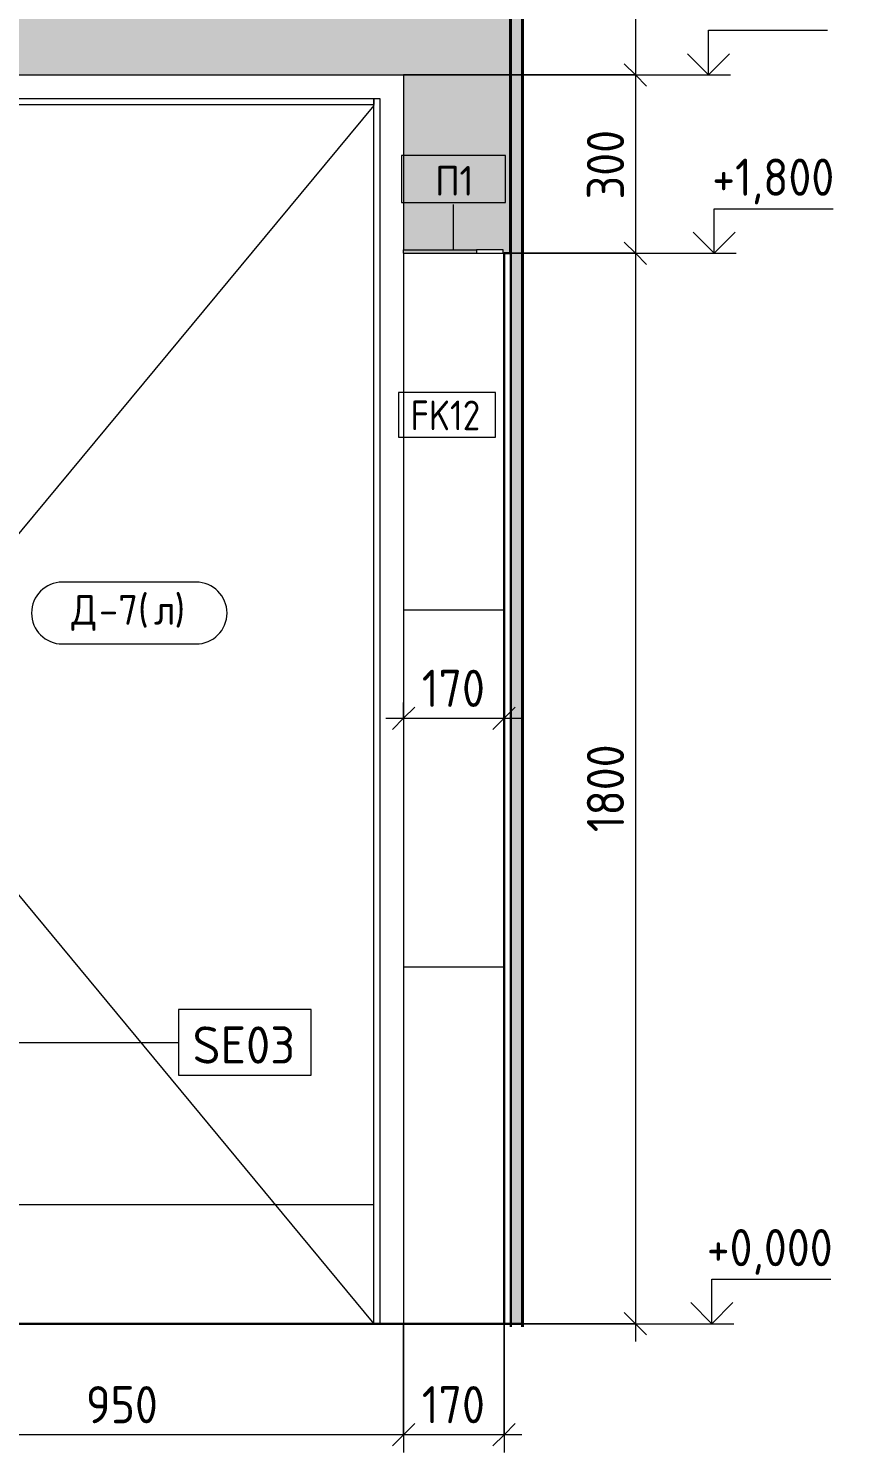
# Model space of a CAD drawing. Header units: millimetres. Extents: x 0 to 102275, y -2706 to 7916.
# Drawn here: x 74570 to 75981, y -217 to 2178 of the extents above; entities that cross this region are included whole.
import ezdxf

# ---------------------------------------------------------------- set-up
doc = ezdxf.new("R2010")
doc.units = ezdxf.units.MM
for name, color, linetype, lineweight in [('A-ANNO-DIMS', 7, 'Continuous', 9), ('A-ANNO-DIMS-25', 7, 'Continuous', 9), ('A-DOOR', 7, 'Continuous', 9), ('A-DOOR-FRAM-1', 7, 'Continuous', 9), ('A-DOOR-IDEN', 7, 'Continuous', 9), ('A-FLOR-HRAL-IDEN', 7, 'Continuous', 9), ('A-WALL-IDEN', 7, 'Continuous', 9), ('A-WALL-PATT', 7, 'Continuous', 9), ('G-ANNO-DIMS', 7, 'Continuous', 9), ('G-ANNO-DIMS-1', 7, 'Continuous', 20), ('I-WALL', 7, 'Continuous', 9), ('P-SANR-FIXT-IDEN', 7, 'Continuous', 9), ('Ограждение', 7, 'Continuous', 9), ('Поручни', 7, 'Continuous', 9)]:
    doc.layers.add(name, color=color, linetype=linetype, lineweight=lineweight)
for name, color, linetype, lineweight, true_color in [('A-FLOR-FNSH-2', 7, 'Continuous', 30, 0x3c3c3c), ('A-WALL-4', 7, 'Continuous', 40, 0x3c3c3c), ('A-WALL-5', 7, 'Continuous', 30, 0x3c3c3c), ('A-WALL-FNSH-3', 7, 'Continuous', 30, 0x3c3c3c), ('I-WALL-1', 7, 'Continuous', 9, 0x787878)]:
    doc.layers.add(name, color=color, linetype=linetype, lineweight=lineweight, true_color=true_color)
doc.styles.add('GOST Common_1', font='GOST_Common.ttf', dxfattribs={"width": 0.9, "height": 50})
doc.styles.add('GOST Common_2', font='GOST_Common.ttf', dxfattribs={"height": 50})
doc.styles.add('GOST Common_3', font='GOST_Common.ttf', dxfattribs={"height": 62.5})
doc.styles.add('ISOCPEUR_1', font='isocpeur.ttf', dxfattribs={"width": 0.9, "height": 62.5})
doc.dimstyles.new('ISO-2_5_0_9К_БОЛЬШОЙ_округление', dxfattribs={"dimscale": 304.8, "dimtxt": 62.248823, "dimasz": 0.123031, "dimexe": 0.098425, "dimexo": 0, "dimgap": 0, "dimtad": 1, "dimdec": 0, "dimrnd": 10, "dimzin": 0, "dimdsep": 46, "dimtxsty": 'ISOCPEUR_1', "dimblk1": 'OBLIQUE', "dimblk2": 'OBLIQUE', "dimsah": 1, "dimcen": 0.09, "dimdle": 0.098425, "dimazin": 0, "dimtfac": 1, "dimtdec": 4, "dimtix": 1, "dimtmove": 0, "dimatfit": 3, "dimfxl": 1, "dimtvp": 1, "dimtolj": 1, "dimtzin": 0, "dimarcsym": 2})

# ---------------------------------------------------------------- blocks, each defined once
blk = doc.blocks.new('110_Дверь_СКБ_1Ст_Внутренняя1 - Д-7_л__950x2100h_Туалет-21784696-Развертка 1_15-1')
at = {"layer": 'A-DOOR'}
for p, q in [((71610, 2048.3), (70852.5, 1136.4)), ((70827.5, 1150), (70827.5, 850)), ((70852.5, 850), (70852.5, 1150)), ((70827.5, 1106.3), (70760, 1025)), ((70760, 1025), (70827.5, 943.6)), ((70852.5, 913.5), (71610, 0)), ((71610, 200), (70760, 200))]:
    blk.add_line(p, q, dxfattribs=at)
for centre, start, end in [((70840, 1150), 0, 180), ((70840, 850), 180, 360)]:
    blk.add_arc(centre, 12.5, start, end, dxfattribs=at)
at = {"layer": 'A-DOOR-FRAM-1'}
for p, q in [((70750, 700), (70750, 2060)), ((70750, 2060), (71620, 2060)), ((70760, 2050), (70760, 2060)), ((70760, 2060), (70760, 700)), ((71610, 2060), (71610, 2050)), ((71610, 0), (71610, 2060)), ((71620, 2060), (71620, 0)), ((70760, 2050), (71610, 2050)), ((70750, 565), (70750, 700)), ((70760, 700), (70760, 565)), ((70750, 535), (70750, 565)), ((70760, 565), (70760, 535)), ((70750, 250), (70750, 535)), ((70760, 535), (70760, 250)), ((70750, 22.2), (70750, 250)), ((70760, 250), (70760, 19.6))]:
    blk.add_line(p, q, dxfattribs=at)
blk = doc.blocks.new('Ограждение - Ограждение-30319708-Развертка 1_15-1')
at = {"layer": 'Ограждение'}
blk.add_hatch(color=256, dxfattribs=at).paths.add_polyline_path([(71686.9, 1800), (71782.5, 1800), (71782.5, 1806), (71660, 1806), (71660, 1800)])
at = {"layer": 'Поручни'}
for p, q in [((71660, 1806), (71782.5, 1806)), ((71660, 1800), (71660, 1806)), ((71660, 1800), (71782.5, 1800)), ((71827.5, 1806), (71782.5, 1806)), ((71782.5, 1806), (71782.5, 1800)), ((71782.5, 1800), (71827.5, 1800)), ((71827.5, 1800), (71827.5, 1806))]:
    blk.add_line(p, q, dxfattribs=at)
blk = doc.blocks.new('DIMBLOCK6-Развертка 1_15-1')
at = {"layer": 'A-ANNO-DIMS-25'}
for p, q in [((75201.1, 1044.6), (75201.1, 988)), ((75201.1, 1018), (75201.1, 1044.6)), ((75370.1, 1044.6), (75370.1, 988)), ((75370.1, 1018), (75370.1, 1044.6)), ((75171.1, 1018), (75400.1, 1018))]:
    blk.add_line(p, q, dxfattribs=at)
at = {"layer": 'A-ANNO-DIMS-25', "lineweight": 20}
for p, q in [((75201.1, 1018), (75219.8, 1036.8)), ((75370.1, 1018), (75388.8, 1036.8)), ((75201.1, 1018), (75182.3, 999.3)), ((75370.1, 1018), (75351.3, 999.3))]:
    blk.add_line(p, q, dxfattribs=at)
at = {"layer": 'A-ANNO-DIMS-25', "color": 0, "insert": (75231.7, 1099.7), "char_height": 62.5, "width": 129.286, "attachment_point": 1, "line_spacing_factor": 1.149209, "style": 'ISOCPEUR_1'}
blk.add_mtext('170', dxfattribs=at)
blk = doc.blocks.new('_Oblique')
at = {"color": 0, "linetype": 'ByBlock', "lineweight": -2}
blk.add_line((-0.5, -0.5), (0.5, 0.5), dxfattribs=at)
blk = doc.blocks.new('DIMBLOCK7-Развертка 1_15-1')
at = {"layer": 'A-ANNO-DIMS-25'}
for p, q in [((75201.1, 0), (75201.1, -216.6)), ((75201.1, -186.6), (75201.1, 0)), ((75370.1, 0), (75370.1, -216.6)), ((75370.1, -186.6), (75370.1, 0)), ((75400.1, -186.6), (75201.1, -186.6))]:
    blk.add_line(p, q, dxfattribs=at)
at = {"layer": 'A-ANNO-DIMS-25', "lineweight": 20}
for p, q in [((75201.1, -186.6), (75182.3, -205.3)), ((75201.1, -186.6), (75219.8, -167.8)), ((75370.1, -186.6), (75351.3, -205.3)), ((75370.1, -186.6), (75388.8, -167.8))]:
    blk.add_line(p, q, dxfattribs=at)
at = {"layer": 'A-ANNO-DIMS-25', "color": 0, "insert": (75231.7, -104.9), "char_height": 62.5, "width": 129.286, "attachment_point": 1, "line_spacing_factor": 1.149209, "style": 'ISOCPEUR_1'}
blk.add_mtext('170', dxfattribs=at)
blk = doc.blocks.new('DIMBLOCK8-Развертка 1_15-1')
at = {"layer": 'A-ANNO-DIMS-25'}
for p, q in [((74251.1, 0), (74251.1, -216.6)), ((74251.1, -186.6), (74251.1, 0)), ((75201.1, 0), (75201.1, -216.6)), ((75201.1, -186.6), (75201.1, 0)), ((75201.1, -186.6), (74251.1, -186.6))]:
    blk.add_line(p, q, dxfattribs=at)
at = {"layer": 'A-ANNO-DIMS-25', "lineweight": 20}
for p, q in [((74251.1, -186.6), (74232.3, -205.3)), ((74251.1, -186.6), (74269.8, -167.8)), ((75201.1, -186.6), (75182.3, -205.3)), ((75201.1, -186.6), (75219.8, -167.8))]:
    blk.add_line(p, q, dxfattribs=at)
at = {"layer": 'A-ANNO-DIMS-25', "color": 0, "insert": (74666.8, -104.9), "char_height": 62.5, "width": 142.215, "attachment_point": 1, "line_spacing_factor": 1.149209, "style": 'ISOCPEUR_1'}
blk.add_mtext('950', dxfattribs=at)
blk = doc.blocks.new('Высотные отметки - Стрелка_Верх-17668718-Развертка 1_15-1')
at = {"layer": 'G-ANNO-DIMS'}
for p, q in [((72172.9, 2175), (72372.9, 2175)), ((72172.9, 2100), (72172.9, 2175)), ((72135, 2100), (72210, 2100))]:
    blk.add_line(p, q, dxfattribs=at)
at = {"layer": 'G-ANNO-DIMS-1'}
for q in [(72137.5, 2135.4), (72208.2, 2135.4)]:
    blk.add_line((72172.9, 2100), q, dxfattribs=at)
blk = doc.blocks.new('М_ограждение - Типоразмер-25387795-Развертка 1_15-1')
at = {"layer": 'A-FLOR-HRAL-IDEN'}
for p, q in [((70031.2, 1964.4), (69856.2, 1964.4)), ((69856.2, 1964.4), (69856.2, 1885.5)), ((70031.2, 1885.5), (70031.2, 1964.4)), ((69856.2, 1885.5), (70031.2, 1885.5))]:
    blk.add_line(p, q, dxfattribs=at)
blk = doc.blocks.new('М_двери - Типоразмер_рамка-25223575-Развертка 1_15-1')
at = {"layer": 'A-DOOR-IDEN'}
for p, q in [((71310.9, 1247), (71086.1, 1247)), ((71086.1, 1143), (71310.9, 1143))]:
    blk.add_line(p, q, dxfattribs=at)
for centre, start, end in [((71086.1, 1195), 90, 270), ((71310.9, 1195), 270, 90)]:
    blk.add_arc(centre, 52, start, end, dxfattribs=at)
blk = doc.blocks.new('М_стена_0001 - Типоразмер_без рамки-25382661-Развертка 1_15-1')
at = {"layer": 'A-WALL-IDEN'}
for p, q in [((71221.4, 2634), (71058.2, 2634)), ((71058.2, 2634), (71058.2, 2559)), ((71221.4, 2559), (71221.4, 2634)), ((71058.2, 2559), (71221.4, 2559))]:
    blk.add_line(p, q, dxfattribs=at)
blk = doc.blocks.new('DIMBLOCK11-Развертка 1_15-1')
at = {"layer": 'A-ANNO-DIMS-25'}
for p, q in [((75590.9, 3430), (75590.9, 2100)), ((75381.1, 3400), (75620.9, 3400)), ((75590.9, 3400), (75381.1, 3400)), ((75201.1, 2100), (75620.9, 2100)), ((75590.9, 2100), (75201.1, 2100))]:
    blk.add_line(p, q, dxfattribs=at)
at = {"layer": 'A-ANNO-DIMS-25', "lineweight": 20}
for p, q in [((75590.9, 3400), (75572.2, 3418.8)), ((75590.9, 3400), (75609.7, 3381.2)), ((75590.9, 2100), (75572.2, 2118.7)), ((75590.9, 2100), (75609.7, 2081.2))]:
    blk.add_line(p, q, dxfattribs=at)
at = {"layer": 'A-ANNO-DIMS-25', "color": 0, "insert": (75509.3, 2676.4), "char_height": 62.5, "width": 176.691, "attachment_point": 1, "rotation": 90, "line_spacing_factor": 1.149209, "style": 'ISOCPEUR_1'}
blk.add_mtext('1300', dxfattribs=at)
blk = doc.blocks.new('DIMBLOCK12-Развертка 1_15-1')
at = {"layer": 'A-ANNO-DIMS-25', "lineweight": 20}
for p, q in [((75590.9, 2100), (75572.2, 2118.7)), ((75590.9, 2100), (75609.7, 2081.2)), ((75590.9, 1800), (75572.2, 1818.8)), ((75590.9, 1800), (75609.7, 1781.2))]:
    blk.add_line(p, q, dxfattribs=at)
at = {"layer": 'A-ANNO-DIMS-25'}
for p, q in [((75201.1, 2100), (75620.9, 2100)), ((75590.9, 2100), (75201.1, 2100)), ((75590.9, 2100), (75590.9, 1800)), ((75368.6, 1800), (75620.9, 1800)), ((75590.9, 1800), (75368.6, 1800))]:
    blk.add_line(p, q, dxfattribs=at)
at = {"layer": 'A-ANNO-DIMS-25', "color": 0, "insert": (75509.3, 1890.7), "char_height": 62.5, "width": 142.215, "attachment_point": 1, "rotation": 90, "line_spacing_factor": 1.149209, "style": 'ISOCPEUR_1'}
blk.add_mtext('300', dxfattribs=at)
blk = doc.blocks.new('DIMBLOCK13-Развертка 1_15-1')
at = {"layer": 'A-ANNO-DIMS-25'}
for p, q in [((75368.6, 1800), (75620.9, 1800)), ((75590.9, 1800), (75368.6, 1800)), ((75590.9, 1800), (75590.9, -30)), ((75381.1, 0), (75620.9, 0)), ((75590.9, 0), (75381.1, 0))]:
    blk.add_line(p, q, dxfattribs=at)
at = {"layer": 'A-ANNO-DIMS-25', "lineweight": 20}
for p, q in [((75590.9, 1800), (75572.2, 1818.8)), ((75590.9, 1800), (75609.7, 1781.2)), ((75590.9, 0), (75572.2, 18.8)), ((75590.9, 0), (75609.7, -18.8))]:
    blk.add_line(p, q, dxfattribs=at)
at = {"layer": 'A-ANNO-DIMS-25', "color": 0, "insert": (75509.3, 826.4), "char_height": 62.5, "width": 176.691, "attachment_point": 1, "rotation": 90, "line_spacing_factor": 1.149209, "style": 'ISOCPEUR_1'}
blk.add_mtext('1800', dxfattribs=at)
blk = doc.blocks.new('М_сантехническая_рамка1 - В рамке-30590747-Развертка 1_15-1')
at = {"layer": 'P-SANR-FIXT-IDEN'}
for p, q in [((69601.9, 1033.6), (69378.6, 1033.6)), ((69378.6, 1033.6), (69378.6, 923.2)), ((69601.9, 923.2), (69601.9, 1033.6)), ((69378.6, 923.2), (69601.9, 923.2))]:
    blk.add_line(p, q, dxfattribs=at)

msp = doc.modelspace()

# ---------------------------------------------------------------- hatches: boundary and pattern name
at = {"layer": 'A-WALL-PATT'}
msp.add_hatch(color=256, dxfattribs=at).paths.add_polyline_path([(75370.1, 1800), (75380.1, 1800), (75380.1, 3400), (73982.1, 3400), (73982.1, 1806), (74251.1, 1806), (74251.1, 2100), (75201.1, 2100), (75201.1, 1806), (75368.6, 1806), (75368.6, 1800)])
h = msp.add_hatch(dxfattribs=at)
h.set_pattern_fill('FP_13', color=256, style=0, pattern_type=2)
h.set_pattern_definition([(90, (75451.1, 0), (-600, 4e-14), []), (180, (75451.1, 0), (-7e-14, -600), [])])
h.paths.add_polyline_path([(73992.1, 0), (74045.1, 0.1), (74059, 250), (73992.1, 250), (73992.1, 73.3)])
h.paths.add_polyline_path([(75370.1, 0), (75370.1, 1800), (75201.1, 1800), (75201.1, 0)])
h.paths.add_polyline_path([(74251.1, 72), (74251.1, 250), (74241.2, 250), (74249.9, 92.5)])
h.paths.add_polyline_path([(74165.4, 845.5), (74165.8, 845), (74166.3, 844.7), (74167.1, 843.6), (74166.9, 843), (74167.1, 844.1), (74166.9, 844.3), (74165.4, 845.5)])
h.paths.add_polyline_path([(74165.8, 841.6), (74166, 842.1), (74165.8, 841.8), (74165.8, 841.7)])
h.paths.add_polyline_path([(74135.4, 837.8), (74135.4, 837.9), (74135.3, 837.8)])
h.paths.add_polyline_path([(74201.5, 803.7), (74202.3, 804.2), (74201.3, 804.1), (74199.5, 803.9), (74198.3, 803.7), (74197.8, 803.5), (74201.5, 803.7)])
h.paths.add_polyline_path([(74079.7, 700), (74251.1, 700), (74251.1, 1800), (73992.1, 1800), (73992.1, 1500), (74012.1, 1500), (74012.1, 900), (73992.1, 900), (73992.1, 858.2), (73995.5, 845.5), (74000.4, 843.8), (74001.1, 842.9), (74001.1, 814.3), (73999.9, 813.1), (73992.1, 813.1), (73992.1, 700), (74033.1, 700), (74036.6, 722.4), (74001.8, 722.4), (74001.3, 722.9), (74001.1, 844.2), (73996.2, 845.9), (73995.5, 846.9), (73995.5, 853.2), (73996.4, 854), (74000.7, 853.9), (74001.1, 853.1), (74001.3, 852.9), (74001.8, 853.4), (74022.4, 853.4), (74022.5, 866.6), (74022.9, 867), (74028.5, 867.3), (74029.1, 867.9), (74029.4, 868.8), (74029.4, 877.9), (74027.7, 877.9), (74027.2, 878.4), (74027.2, 900.6), (74027.7, 901.1), (74032.5, 901.7), (74037.3, 901.8), (74043.7, 901.5), (74046.8, 901.1), (74047.3, 900.6), (74047.3, 897.8), (74087.8, 897.8), (74087.8, 891.8), (74047.3, 891.8), (74047.3, 878.4), (74046.8, 877.9), (74045.2, 877.9), (74045.4, 867.9), (74046.1, 867.3), (74047, 867), (74051.6, 867), (74052.1, 866.3), (74052.1, 853.4), (74072.8, 853.4), (74073.3, 852.9), (74073.3, 836.2), (74074, 836.4), (74074.2, 836.5), (74081.3, 837.4), (74166.3, 845.3), (74166.9, 845), (74167.5, 844.2), (74167.6, 843.1), (74166.9, 842), (74165.5, 841.5), (74147.8, 839.5), (74129.7, 836.7), (74131.6, 837.1), (74131.1, 836.6), (74126.6, 835.2), (74125.3, 834.8), (74122.7, 834), (74122.7, 833.8), (74120.4, 833.4), (74117.9, 832.8), (74119.4, 833.1), (74121.7, 833.4), (74121.6, 833.1), (74120.6, 832.7), (74116.4, 830.9), (74115.2, 830.5), (74113.6, 829.7), (74105.8, 824.4), (74105.8, 824.4), (74105.2, 823.9), (74104.3, 823.4), (74102.4, 822.3), (74102, 822.1), (74102, 821.9), (74102.2, 821.7), (74100, 819.3), (74099.3, 818.8), (74098.3, 818.4), (74097.7, 818), (74097.7, 817.6), (74098.4, 818), (74098.3, 817.4), (74097, 816), (74096.6, 815.9), (74095.7, 814.7), (74095.4, 814.8), (74095.1, 814), (74095.1, 813.5), (74094.8, 813.4), (74094.5, 812.2), (74094.3, 811.6), (74093.5, 810.5), (74091.1, 810.6), (74091.4, 809.4), (74093.5, 809.1), (74093.5, 808.3), (74098.1, 808.3), (74123.8, 810.6), (74125.1, 810.8), (74135.3, 811.6), (74148.7, 812.7), (74158.3, 813.3), (74160.1, 813.4), (74166, 814.1), (74195.1, 816.8), (74197.1, 817), (74201.6, 817.2), (74203.9, 816.5), (74206.1, 814.4), (74207, 812.6), (74207.4, 810.9), (74206.9, 807.9), (74205.5, 805.6), (74203.9, 804.4), (74202, 803.6), (74200.7, 803.6), (74195.2, 803.2), (74191.7, 802.8), (74188.9, 802.1), (74186.4, 800.5), (74184, 799.6), (74180.9, 799.7), (74177.6, 800.3), (74175.5, 800.2), (74174.7, 801.3), (74173.3, 801), (74140.1, 798.1), (74138.4, 797.5), (74127.4, 795.6), (74114.1, 791), (74102.2, 783.3), (74093.8, 772.7), (74093.8, 772.7), (74088.8, 757.1), (74078.9, 700), (74079.6, 700)])
h.paths.add_polyline_path([(74126.6, 809.9), (74199.8, 816.2), (74199.4, 816.3), (74126.5, 809.9)])
h.paths.add_polyline_path([(74097.9, 807.5), (74096.7, 807.6), (74097.9, 807.5)])
h.paths.add_polyline_path([(74103.8, 808.2), (74104.6, 808.5), (74103.9, 808.2)])
h.paths.add_polyline_path([(74122.9, 810.1), (74124, 810.3), (74123.2, 810.1)])
h.paths.add_polyline_path([(74206.9, 810.3), (74207, 810.3), (74206.9, 810.5)])
h.paths.add_polyline_path([(74143.9, 812.6), (74143.9, 812.6), (74143.9, 814.1)])
h.paths.add_polyline_path([(74096.2, 814), (74096.5, 815.2), (74096.7, 815.1), (74096.2, 814.4)])
h.paths.add_polyline_path([(74123.3, 814.1), (74120.9, 814.1), (74117.9, 814.1)])
h.paths.add_polyline_path([(74177.6, 814.8), (74180.5, 815.1), (74179.3, 815.2), (74177.1, 815), (74177.3, 814.9), (74177.6, 814.8)])
h.paths.add_polyline_path([(74199.2, 816.9), (74198.8, 816.9), (74198.8, 816.9)])
h.paths.add_polyline_path([(74200.6, 817), (74199.8, 817.1), (74200.6, 817)])
h.paths.add_polyline_path([(74199.5, 817.1), (74198.1, 817.1), (74199.4, 817.1)])
h.paths.add_polyline_path([(74087.9, 818.1), (74098.9, 824.6), (74103.7, 827.2), (74104, 827.1), (74105.5, 828.1), (74101.9, 826.2), (74095.5, 822.6), (74087.9, 818.1)])
h.paths.add_polyline_path([(74108.7, 829.1), (74112.4, 831.3), (74110.4, 830.1), (74108.7, 829.1)])
h.paths.add_polyline_path([(74113.3, 831.6), (74114.2, 832), (74113.5, 831.7)])
h.paths.add_polyline_path([(74134.1, 837.4), (74135.8, 837.7), (74134.1, 837.4)])
h.paths.add_polyline_path([(73995.1, 846.1), (73992.1, 858.2), (74000, 858.2), (74001.1, 857.3), (74001.2, 857), (74001.1, 854.7), (74000.4, 854.2), (73995.2, 854), (73995.1, 853.7)])
at = {"layer": 'I-WALL-1'}
h = msp.add_hatch(dxfattribs=at)
h.set_pattern_fill('FP_10', color=256, style=0, pattern_type=2)
h.set_pattern_definition([(45, (74830.697, 0), (-14.25598, 14.25598), []), (45, (74844.953, 0), (-14.25598, 14.25598), [25.202, -5.04, 0.8382, -4.202])])
h.paths.add_polyline_path([(75401.4, -5.2), (75401.4, 3880), (75401.1, 3880), (75401.1, -5.2)])
h = msp.add_hatch(dxfattribs=at)
h.set_pattern_fill('FP_11', color=256, style=0, pattern_type=2)
h.set_pattern_definition([(0, (74830.697, 0), (30.48, 7.62), [2.515, -20.345, 2.515, -20.345, -121.92]), (0, (74830.697, 0), (30.48, 7.62), [-45.72, 2.515, -43.205, 2.515, -20.345, -53.34]), (0, (74830.697, 0), (30.48, 7.62), [-114.3, 2.515, -12.725, 2.515, -35.585]), (120, (74842.127, 3.81), (-21.839114, 22.586454), [2.515, -20.345, 2.515, -20.345, -121.92]), (120, (74842.127, 3.81), (-21.839114, 22.586454), [-45.72, 2.515, -43.205, 2.515, -20.345, -53.34]), (120, (74842.127, 3.81), (-21.839114, 22.586454), [-114.3, 2.515, -12.725, 2.515, -35.585]), (240, (74845.937, 19.05), (-8.640886, -30.206454), [2.515, -20.345, 2.515, -20.345, -121.92]), (240, (74845.937, 19.05), (-8.640886, -30.206454), [-45.72, 2.515, -43.205, 2.515, -20.345, -53.34]), (240, (74845.937, 19.05), (-8.640886, -30.206454), [-114.3, 2.515, -12.725, 2.515, -35.585])])
h.paths.add_polyline_path([(75381.1, 0), (75401.1, 0), (75401.1, 3470), (75381.1, 3470), (75381.1, 966.2)])

# ---------------------------------------------------------------- linework, layer by layer
at = {"layer": 'A-FLOR-FNSH-2'}
for p, q in [((75370.1, 0), (74374.3, 0)), ((75381.1, -5.2), (75381.1, 0)), ((75401.1, -0.1), (74374.6, -0.1))]:
    msp.add_line(p, q, dxfattribs=at)
at = {"layer": 'A-FLOR-HRAL-IDEN'}
msp.add_line((75284.8, 1806), (75284.8, 1882), dxfattribs=at)
at = {"layer": 'A-WALL-4'}
msp.add_line((75401.1, 3880.3), (75401.1, -5.2), dxfattribs=at)
at = {"layer": 'A-WALL-5'}
msp.add_line((75381.1, 0), (75401.1, 0), dxfattribs=at)
at = {"layer": 'A-WALL-FNSH-3'}
for p, q in [((75380.1, 3400), (75380.1, 1800)), ((75381.1, 0), (75381.1, 3400)), ((75381.1, 1800), (75370.1, 1800)), ((75370.1, 1800), (75370.1, 0)), ((75370.1, 0), (75381.1, 0))]:
    msp.add_line(p, q, dxfattribs=at)
at = {"layer": 'G-ANNO-DIMS'}
for p, q in [((75008.1, 2100), (75643.8, 2100)), ((75643.8, 2100), (75714, 2100)), ((75297.3, 1800), (75661.5, 1800)), ((75661.5, 1800), (75723.4, 1800)), ((75304, 0), (75580.6, 0)), ((75580.6, 0), (75719.6, 0))]:
    msp.add_line(p, q, dxfattribs=at)
at = {"layer": 'I-WALL'}
for p, q in [((74251.1, 2100), (75201.1, 2100)), ((75201.1, 2100), (75201.1, 1806)), ((75201.1, 1800), (75201.1, 0)), ((75370.1, 1800), (75368.6, 1800))]:
    msp.add_line(p, q, dxfattribs=at)
at = {"layer": 'P-SANR-FIXT-IDEN'}
msp.add_line((74222.1, 473), (74822.2, 473), dxfattribs=at)

# ---------------------------------------------------------------- block references
at = {"layer": 'A-DOOR'}
msp.add_blockref('110_Дверь_СКБ_1Ст_Внутренняя1 - Д-7_л__950x2100h_Туалет-21784696-Развертка 1_15-1', (3541.1, 0), dxfattribs=at)
at = {"layer": 'A-DOOR-IDEN'}
msp.add_blockref('М_двери - Типоразмер_рамка-25223575-Развертка 1_15-1', (3541.1, 0), dxfattribs=at)
at = {"layer": 'A-FLOR-HRAL-IDEN'}
msp.add_blockref('М_ограждение - Типоразмер-25387795-Развертка 1_15-1', (5341.1, 0), dxfattribs=at)
at = {"layer": 'A-WALL-IDEN'}
msp.add_blockref('М_стена_0001 - Типоразмер_без рамки-25382661-Развертка 1_15-1', (4134.2, -1068.1), dxfattribs=at)
at = {"layer": 'G-ANNO-DIMS'}
for p in [(3541.1, 0), (3550.6, -300), (3546.7, -2100)]:
    msp.add_blockref('Высотные отметки - Стрелка_Верх-17668718-Развертка 1_15-1', p, dxfattribs=at)
at = {"layer": 'P-SANR-FIXT-IDEN'}
msp.add_blockref('М_сантехническая_рамка1 - В рамке-30590747-Развертка 1_15-1', (5443.6, -505.4), dxfattribs=at)
at = {"layer": 'Поручни'}
msp.add_blockref('Ограждение - Ограждение-30319708-Развертка 1_15-1', (3541.1, 0), dxfattribs=at)

# ---------------------------------------------------------------- texts
at = {"layer": 'A-DOOR-IDEN', "char_height": 50, "attachment_point": 1, "style": 'GOST Common_2'}
for s, insert, width in [('\\fGOST Common|b0|i0|c204|p34|;Д', (74642.2, 1225.3), 56.118), ('-7(', (74688.5, 1225.3), 112.236), ('\\fGOST Common|b0|i0|c204|p34|;)', (74815.8, 1225.3), 24.051), ('\\fGOST Common|b0|i0|c204|p34|;л', (74781.1, 1225.3), 42.089)]:
    msp.add_mtext(s, dxfattribs=dict(at, insert=insert, width=width))
at = {"layer": 'A-FLOR-HRAL-IDEN', "char_height": 50, "attachment_point": 1, "style": 'GOST Common_2'}
for s, insert, width in [('\\fGOST Common|b0|i0|c204|p34|;П', (75253.6, 1946.9), 50.105), ('\\fGOST Common|b0|i0|c204|p34|;1', (75294.9, 1946.9), 30.063)]:
    msp.add_mtext(s, dxfattribs=dict(at, insert=insert, width=width))
at = {"layer": 'A-WALL-IDEN', "insert": (75212.8, 1552.4), "char_height": 50, "width": 151.519, "attachment_point": 1, "style": 'GOST Common_1'}
msp.add_mtext('FK12', dxfattribs=at)
at = {"layer": 'P-SANR-FIXT-IDEN', "insert": (74846, 499.9), "char_height": 62.5, "width": 222.468, "attachment_point": 1, "style": 'GOST Common_3'}
msp.add_mtext('SE03', dxfattribs=at)

# ---------------------------------------------------------------- dimensions: what is measured, and where the dimension line sits
at = {"layer": 'A-ANNO-DIMS'}
for base, p1, p2, override, picture, middle in [((75590.9, 2100), (75381.1, 3400), (75201.1, 2100), {"dimpost": '<>', "dimfxl": 1312.402377}, 'DIMBLOCK11-Развертка 1_15-1', (75559.7, 2750)), ((75590.9, 1800), (75201.1, 2100), (75368.6, 1800), {"dimpost": '<>', "dimfxl": 343.593146}, 'DIMBLOCK12-Развертка 1_15-1', (75559.7, 1950)), ((75590.9, 0), (75368.6, 1800), (75381.1, 0), {"dimpost": '<>', "dimfxl": 1800.043402}, 'DIMBLOCK13-Развертка 1_15-1', (75559.7, 900))]:
    dim = msp.add_linear_dim(base=base, p1=p1, p2=p2, angle=90, dimstyle='ISO-2_5_0_9К_БОЛЬШОЙ_округление', override=override, dxfattribs=at)
    dim.commit()
    dim.dimension.update_dxf_attribs({"geometry": picture, "text_midpoint": middle})
for base, p1, p2, override, picture, middle in [((75370.1, 1018), (75201.1, 1044.6), (75370.1, 1044.6), {"dimpost": '<>', "dimfxl": 169}, 'DIMBLOCK6-Развертка 1_15-1', (75285.6, 1049.3)), ((74251.1, -186.6), (75201.1, 0), (74251.1, 0), {"dimpost": '<>', "dimfxl": 950}, 'DIMBLOCK8-Развертка 1_15-1', (74726.1, -155.3)), ((75201.1, -186.6), (75370.1, 0), (75201.1, 0), {"dimpost": '<>', "dimfxl": 169}, 'DIMBLOCK7-Развертка 1_15-1', (75285.6, -155.3))]:
    dim = msp.add_linear_dim(base=base, p1=p1, p2=p2, dimstyle='ISO-2_5_0_9К_БОЛЬШОЙ_округление', override=override, dxfattribs=at)
    dim.commit()
    dim.dimension.update_dxf_attribs({"geometry": picture, "text_midpoint": middle})

# ---------------------------------------------------------------- next in the draw order: texts
at = {"layer": 'G-ANNO-DIMS', "char_height": 62.5, "attachment_point": 1, "line_spacing_factor": 1.149209, "style": 'ISOCPEUR_1', "bg_fill": 3, "box_fill_scale": 1.25, "bg_fill_color": 256, "bg_fill_true_color": 13158600, "bg_fill_transparency": 0}
for s, insert, width in [('+1,800', (75720.1, 1959.2), 242.008), ('+0,000', (75711, 159.2), 254.705)]:
    msp.add_mtext(s, dxfattribs=dict(at, insert=insert, width=width))

doc.saveas('drawing.dxf')
